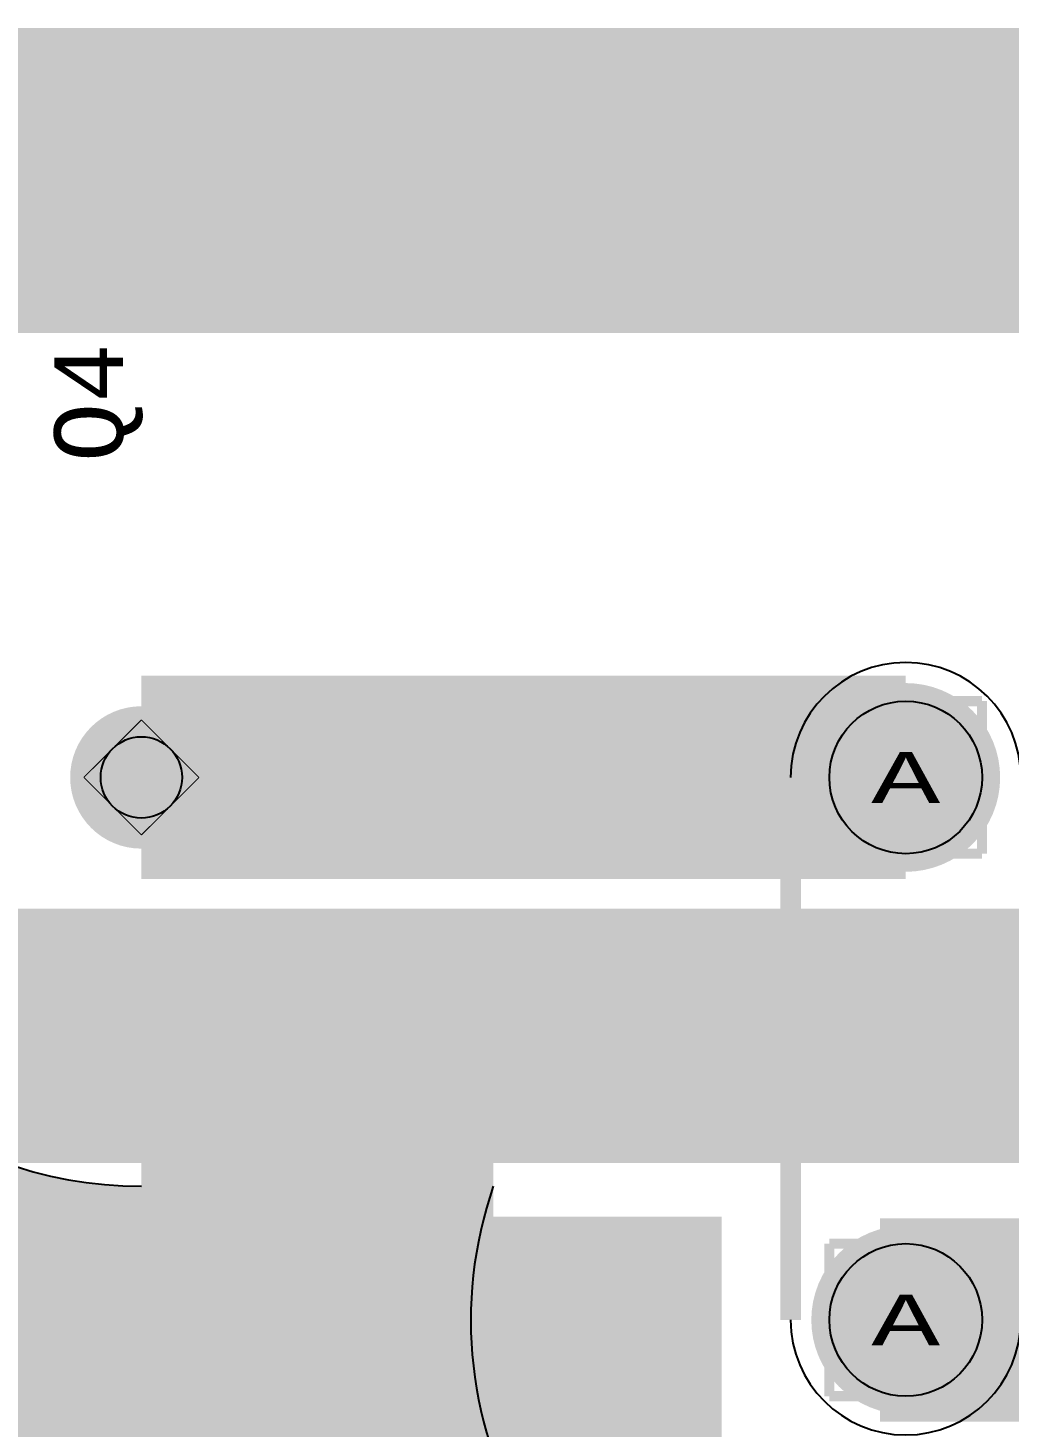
# Model space of a CAD drawing. Extents: x -3 to 268, y -4 to 76.
# Drawn here: x 18.05 to 27.68, y 46.45 to 60.2 of the extents above; entities that cross this region are included whole.
import ezdxf
from ezdxf.enums import TextEntityAlignment as Align

# ---------------------------------------------------------------- set-up
doc = ezdxf.new("R2010")
doc.units = 0
for name, color, linetype in [('COPPER_BOTTOM', 3, 'CONTINUOUS'), ('COPPER_TOP', 1, 'CONTINUOUS'), ('DRILL', 255, 'CONTINUOUS'), ('DRILL_SYMBOLS', 255, 'CONTINUOUS'), ('SILKSCREEN_TOP', 4, 'CONTINUOUS'), ('SOLDER_MASK_BOTTOM', 212, 'CONTINUOUS'), ('SOLDER_MASK_TOP', 200, 'CONTINUOUS')]:
    doc.layers.add(name, color=color, linetype=linetype)
doc.styles.add('MONOTxtStyle', font='monotxt')

msp = doc.modelspace()

# ---------------------------------------------------------------- hatches: boundary and pattern name
at = {"layer": 'COPPER_BOTTOM'}
for points in [[(27.5978, 52.832), (27.593332, 52.92294), (27.579972, 53.013004), (27.557849, 53.101326), (27.527175, 53.187053), (27.488246, 53.269361), (27.441437, 53.347458), (27.387199, 53.42059), (27.326054, 53.488054), (27.25859, 53.549199), (27.185458, 53.603437), (27.107361, 53.650246), (27.025053, 53.689175), (26.939326, 53.719849), (26.851004, 53.741972), (26.76094, 53.755332), (26.67, 53.7598), (26.57906, 53.755332), (26.488996, 53.741972), (26.400674, 53.719849), (26.314947, 53.689175), (26.232639, 53.650246), (26.154542, 53.603437), (26.08141, 53.549199), (26.013946, 53.488054), (25.952801, 53.42059), (25.898563, 53.347458), (25.851754, 53.269361), (25.812825, 53.187053), (25.782151, 53.101326), (25.760028, 53.013004), (25.746668, 52.92294), (25.7422, 52.832), (25.746668, 52.74106), (25.760028, 52.650996), (25.782151, 52.562674), (25.812825, 52.476947), (25.851754, 52.394639), (25.898563, 52.316542), (25.952801, 52.24341), (26.013946, 52.175946), (26.08141, 52.114801), (26.154542, 52.060563), (26.232639, 52.013754), (26.314947, 51.974825), (26.400674, 51.944151), (26.488996, 51.922028), (26.57906, 51.908668), (26.67, 51.9042), (26.67, 52.082), (26.596488, 52.085612), (26.523683, 52.096412), (26.452287, 52.114295), (26.382988, 52.139091), (26.316453, 52.17056), (26.253323, 52.208398), (26.194206, 52.252243), (26.13967, 52.30167), (26.090243, 52.356206), (26.046398, 52.415323), (26.00856, 52.478453), (25.977091, 52.544988), (25.952295, 52.614287), (25.934412, 52.685683), (25.923612, 52.758488), (25.92, 52.832), (25.923612, 52.905512), (25.934412, 52.978317), (25.952295, 53.049713), (25.977091, 53.119012), (26.00856, 53.185547), (26.046398, 53.248677), (26.090243, 53.307794), (26.13967, 53.36233), (26.194206, 53.411757), (26.253323, 53.455602), (26.316453, 53.49344), (26.382988, 53.524909), (26.452287, 53.549705), (26.523683, 53.567588), (26.596488, 53.578388), (26.67, 53.582), (26.743512, 53.578388), (26.816317, 53.567588), (26.887713, 53.549705), (26.957012, 53.524909), (27.023547, 53.49344), (27.086677, 53.455602), (27.145794, 53.411757), (27.20033, 53.36233), (27.249757, 53.307794), (27.293602, 53.248677), (27.33144, 53.185547), (27.362909, 53.119012), (27.387705, 53.049713), (27.405588, 52.978317), (27.416388, 52.905512), (27.42, 52.832), (27.416388, 52.758488), (27.405588, 52.685683), (27.387705, 52.614287), (27.362909, 52.544988), (27.33144, 52.478453), (27.293602, 52.415323), (27.249757, 52.356206), (27.20033, 52.30167), (27.145794, 52.252243), (27.086677, 52.208398), (27.023547, 52.17056), (26.957012, 52.139091), (26.887713, 52.114295), (26.816317, 52.096412), (26.743512, 52.085612), (26.67, 52.082), (26.67, 51.9042), (26.76094, 51.908668), (26.851004, 51.922028), (26.939326, 51.944151), (27.025053, 51.974825), (27.107361, 52.013754), (27.185458, 52.060563), (27.25859, 52.114801), (27.326054, 52.175946), (27.387199, 52.24341), (27.441437, 52.316542), (27.488246, 52.394639), (27.527175, 52.476947), (27.557849, 52.562674), (27.579972, 52.650996), (27.593332, 52.74106)], [(27.5978, 47.498), (27.593332, 47.58894), (27.579972, 47.679004), (27.557849, 47.767326), (27.527175, 47.853053), (27.488246, 47.935361), (27.441437, 48.013458), (27.387199, 48.08659), (27.326054, 48.154054), (27.25859, 48.215199), (27.185458, 48.269437), (27.107361, 48.316246), (27.025053, 48.355175), (26.939326, 48.385849), (26.851004, 48.407972), (26.76094, 48.421332), (26.67, 48.4258), (26.57906, 48.421332), (26.488996, 48.407972), (26.400674, 48.385849), (26.314947, 48.355175), (26.232639, 48.316246), (26.154542, 48.269437), (26.08141, 48.215199), (26.013946, 48.154054), (25.952801, 48.08659), (25.898563, 48.013458), (25.851754, 47.935361), (25.812825, 47.853053), (25.782151, 47.767326), (25.760028, 47.679004), (25.746668, 47.58894), (25.7422, 47.498), (25.746668, 47.40706), (25.760028, 47.316996), (25.782151, 47.228674), (25.812825, 47.142947), (25.851754, 47.060639), (25.898563, 46.982542), (25.952801, 46.90941), (26.013946, 46.841946), (26.08141, 46.780801), (26.154542, 46.726563), (26.232639, 46.679754), (26.314947, 46.640825), (26.400674, 46.610151), (26.488996, 46.588028), (26.57906, 46.574668), (26.67, 46.5702), (26.67, 46.748), (26.596488, 46.751612), (26.523683, 46.762412), (26.452287, 46.780295), (26.382988, 46.805091), (26.316453, 46.83656), (26.253323, 46.874398), (26.194206, 46.918243), (26.13967, 46.96767), (26.090243, 47.022206), (26.046398, 47.081323), (26.00856, 47.144453), (25.977091, 47.210988), (25.952295, 47.280287), (25.934412, 47.351683), (25.923612, 47.424488), (25.92, 47.498), (25.923612, 47.571512), (25.934412, 47.644317), (25.952295, 47.715713), (25.977091, 47.785012), (26.00856, 47.851547), (26.046398, 47.914677), (26.090243, 47.973794), (26.13967, 48.02833), (26.194206, 48.077757), (26.253323, 48.121602), (26.316453, 48.15944), (26.382988, 48.190909), (26.452287, 48.215705), (26.523683, 48.233588), (26.596488, 48.244388), (26.67, 48.248), (26.743512, 48.244388), (26.816317, 48.233588), (26.887713, 48.215705), (26.957012, 48.190909), (27.023547, 48.15944), (27.086677, 48.121602), (27.145794, 48.077757), (27.20033, 48.02833), (27.249757, 47.973794), (27.293602, 47.914677), (27.33144, 47.851547), (27.362909, 47.785012), (27.387705, 47.715713), (27.405588, 47.644317), (27.416388, 47.571512), (27.42, 47.498), (27.416388, 47.424488), (27.405588, 47.351683), (27.387705, 47.280287), (27.362909, 47.210988), (27.33144, 47.144453), (27.293602, 47.081323), (27.249757, 47.022206), (27.20033, 46.96767), (27.145794, 46.918243), (27.086677, 46.874398), (27.023547, 46.83656), (26.957012, 46.805091), (26.887713, 46.780295), (26.816317, 46.762412), (26.743512, 46.751612), (26.67, 46.748), (26.67, 46.5702), (26.76094, 46.574668), (26.851004, 46.588028), (26.939326, 46.610151), (27.025053, 46.640825), (27.107361, 46.679754), (27.185458, 46.726563), (27.25859, 46.780801), (27.326054, 46.841946), (27.387199, 46.90941), (27.441437, 46.982542), (27.488246, 47.060639), (27.527175, 47.142947), (27.557849, 47.228674), (27.579972, 47.316996), (27.593332, 47.40706)]]:
    msp.add_hatch(color=256, dxfattribs=at).paths.add_polyline_path(points)
h = msp.add_hatch(color=256, dxfattribs=at)
edge = h.paths.add_edge_path()
edge.add_arc((19.16, 52.832), 0.7, 0, 360)
edge = h.paths.add_edge_path()
edge.add_arc((19.16, 52.832), 0.4, 0, 360)
h = msp.add_hatch(color=3, dxfattribs=at)
edge = h.paths.add_edge_path()
edge.add_line((17.121773, 40.204), (17.121773, 45.212))
edge.add_arc((12.6, 45.212), 4.521773, 0, 89.39211)
edge.add_arc((10.1331, 52.8689), 4.019354, 308.732923, 340.122653)
edge.add_arc((12.6731, 55.588898), 4.270563, 286.877979, 306.271863)
edge.add_arc((19.16, 52.832), 4.019354, 189.828621, 270)
edge.add_line((19.16, 48.812646), (22.617722, 48.812646))
edge.add_arc((26.416, 47.498), 4.019354, 160.908426, 263.066546)
edge.add_arc((29.464, 41.148), 4.248918, 146.258643, 229.937248)
edge.add_arc((27.94, 33.02), 5.024192, 103.944214, 180)
edge.add_line((22.915808, 33.02), (22.915808, 24.316983))
edge.add_arc((22.86, 23.876), 0.4445, 82.787348, 96.488087)
edge.add_line((22.809773, 24.317653), (22.809773, 24.892))
edge.add_arc((18.288, 24.892), 4.521773, 0, 39.710513)
edge.add_arc((18.287998, 30.670001), 4.521773, 320.289521, 45)
edge.add_line((21.485375, 33.867377), (19.719707, 35.633045))
edge.add_arc((15.916, 33.188), 4.521773, 32.733139, 84.39963)
edge.add_arc((12.6, 40.204), 4.521773, 326.194389, 0)
at = {"layer": 'COPPER_TOP'}
for points in [[(27.5978, 52.832), (27.593332, 52.92294), (27.579972, 53.013004), (27.557849, 53.101326), (27.527175, 53.187053), (27.488246, 53.269361), (27.441437, 53.347458), (27.387199, 53.42059), (27.326054, 53.488054), (27.25859, 53.549199), (27.185458, 53.603437), (27.107361, 53.650246), (27.025053, 53.689175), (26.939326, 53.719849), (26.851004, 53.741972), (26.76094, 53.755332), (26.67, 53.7598), (26.57906, 53.755332), (26.488996, 53.741972), (26.400674, 53.719849), (26.314947, 53.689175), (26.232639, 53.650246), (26.154542, 53.603437), (26.08141, 53.549199), (26.013946, 53.488054), (25.952801, 53.42059), (25.898563, 53.347458), (25.851754, 53.269361), (25.812825, 53.187053), (25.782151, 53.101326), (25.760028, 53.013004), (25.746668, 52.92294), (25.7422, 52.832), (25.746668, 52.74106), (25.760028, 52.650996), (25.782151, 52.562674), (25.812825, 52.476947), (25.851754, 52.394639), (25.898563, 52.316542), (25.952801, 52.24341), (26.013946, 52.175946), (26.08141, 52.114801), (26.154542, 52.060563), (26.232639, 52.013754), (26.314947, 51.974825), (26.400674, 51.944151), (26.488996, 51.922028), (26.57906, 51.908668), (26.67, 51.9042), (26.67, 52.082), (26.596488, 52.085612), (26.523683, 52.096412), (26.452287, 52.114295), (26.382988, 52.139091), (26.316453, 52.17056), (26.253323, 52.208398), (26.194206, 52.252243), (26.13967, 52.30167), (26.090243, 52.356206), (26.046398, 52.415323), (26.00856, 52.478453), (25.977091, 52.544988), (25.952295, 52.614287), (25.934412, 52.685683), (25.923612, 52.758488), (25.92, 52.832), (25.923612, 52.905512), (25.934412, 52.978317), (25.952295, 53.049713), (25.977091, 53.119012), (26.00856, 53.185547), (26.046398, 53.248677), (26.090243, 53.307794), (26.13967, 53.36233), (26.194206, 53.411757), (26.253323, 53.455602), (26.316453, 53.49344), (26.382988, 53.524909), (26.452287, 53.549705), (26.523683, 53.567588), (26.596488, 53.578388), (26.67, 53.582), (26.743512, 53.578388), (26.816317, 53.567588), (26.887713, 53.549705), (26.957012, 53.524909), (27.023547, 53.49344), (27.086677, 53.455602), (27.145794, 53.411757), (27.20033, 53.36233), (27.249757, 53.307794), (27.293602, 53.248677), (27.33144, 53.185547), (27.362909, 53.119012), (27.387705, 53.049713), (27.405588, 52.978317), (27.416388, 52.905512), (27.42, 52.832), (27.416388, 52.758488), (27.405588, 52.685683), (27.387705, 52.614287), (27.362909, 52.544988), (27.33144, 52.478453), (27.293602, 52.415323), (27.249757, 52.356206), (27.20033, 52.30167), (27.145794, 52.252243), (27.086677, 52.208398), (27.023547, 52.17056), (26.957012, 52.139091), (26.887713, 52.114295), (26.816317, 52.096412), (26.743512, 52.085612), (26.67, 52.082), (26.67, 51.9042), (26.76094, 51.908668), (26.851004, 51.922028), (26.939326, 51.944151), (27.025053, 51.974825), (27.107361, 52.013754), (27.185458, 52.060563), (27.25859, 52.114801), (27.326054, 52.175946), (27.387199, 52.24341), (27.441437, 52.316542), (27.488246, 52.394639), (27.527175, 52.476947), (27.557849, 52.562674), (27.579972, 52.650996), (27.593332, 52.74106)], [(27.5978, 47.498), (27.593332, 47.58894), (27.579972, 47.679004), (27.557849, 47.767326), (27.527175, 47.853053), (27.488246, 47.935361), (27.441437, 48.013458), (27.387199, 48.08659), (27.326054, 48.154054), (27.25859, 48.215199), (27.185458, 48.269437), (27.107361, 48.316246), (27.025053, 48.355175), (26.939326, 48.385849), (26.851004, 48.407972), (26.76094, 48.421332), (26.67, 48.4258), (26.57906, 48.421332), (26.488996, 48.407972), (26.400674, 48.385849), (26.314947, 48.355175), (26.232639, 48.316246), (26.154542, 48.269437), (26.08141, 48.215199), (26.013946, 48.154054), (25.952801, 48.08659), (25.898563, 48.013458), (25.851754, 47.935361), (25.812825, 47.853053), (25.782151, 47.767326), (25.760028, 47.679004), (25.746668, 47.58894), (25.7422, 47.498), (25.746668, 47.40706), (25.760028, 47.316996), (25.782151, 47.228674), (25.812825, 47.142947), (25.851754, 47.060639), (25.898563, 46.982542), (25.952801, 46.90941), (26.013946, 46.841946), (26.08141, 46.780801), (26.154542, 46.726563), (26.232639, 46.679754), (26.314947, 46.640825), (26.400674, 46.610151), (26.488996, 46.588028), (26.57906, 46.574668), (26.67, 46.5702), (26.67, 46.748), (26.596488, 46.751612), (26.523683, 46.762412), (26.452287, 46.780295), (26.382988, 46.805091), (26.316453, 46.83656), (26.253323, 46.874398), (26.194206, 46.918243), (26.13967, 46.96767), (26.090243, 47.022206), (26.046398, 47.081323), (26.00856, 47.144453), (25.977091, 47.210988), (25.952295, 47.280287), (25.934412, 47.351683), (25.923612, 47.424488), (25.92, 47.498), (25.923612, 47.571512), (25.934412, 47.644317), (25.952295, 47.715713), (25.977091, 47.785012), (26.00856, 47.851547), (26.046398, 47.914677), (26.090243, 47.973794), (26.13967, 48.02833), (26.194206, 48.077757), (26.253323, 48.121602), (26.316453, 48.15944), (26.382988, 48.190909), (26.452287, 48.215705), (26.523683, 48.233588), (26.596488, 48.244388), (26.67, 48.248), (26.743512, 48.244388), (26.816317, 48.233588), (26.887713, 48.215705), (26.957012, 48.190909), (27.023547, 48.15944), (27.086677, 48.121602), (27.145794, 48.077757), (27.20033, 48.02833), (27.249757, 47.973794), (27.293602, 47.914677), (27.33144, 47.851547), (27.362909, 47.785012), (27.387705, 47.715713), (27.405588, 47.644317), (27.416388, 47.571512), (27.42, 47.498), (27.416388, 47.424488), (27.405588, 47.351683), (27.387705, 47.280287), (27.362909, 47.210988), (27.33144, 47.144453), (27.293602, 47.081323), (27.249757, 47.022206), (27.20033, 46.96767), (27.145794, 46.918243), (27.086677, 46.874398), (27.023547, 46.83656), (26.957012, 46.805091), (26.887713, 46.780295), (26.816317, 46.762412), (26.743512, 46.751612), (26.67, 46.748), (26.67, 46.5702), (26.76094, 46.574668), (26.851004, 46.588028), (26.939326, 46.610151), (27.025053, 46.640825), (27.107361, 46.679754), (27.185458, 46.726563), (27.25859, 46.780801), (27.326054, 46.841946), (27.387199, 46.90941), (27.441437, 46.982542), (27.488246, 47.060639), (27.527175, 47.142947), (27.557849, 47.228674), (27.579972, 47.316996), (27.593332, 47.40706)]]:
    msp.add_hatch(color=256, dxfattribs=at).paths.add_polyline_path(points)
h = msp.add_hatch(color=256, dxfattribs=at)
edge = h.paths.add_edge_path()
edge.add_arc((19.16, 52.832), 0.7, 0, 360)
edge = h.paths.add_edge_path()
edge.add_arc((19.16, 52.832), 0.4, 0, 360)
at = {"layer": 'DRILL'}
h = msp.add_hatch(color=255, dxfattribs=at)
edge = h.paths.add_edge_path()
edge.add_arc((26.67, 52.832), 0.75, 0, 360)
h = msp.add_hatch(color=255, dxfattribs=at)
edge = h.paths.add_edge_path()
edge.add_arc((19.16, 52.832), 0.4, 0, 360)
h = msp.add_hatch(color=255, dxfattribs=at)
edge = h.paths.add_edge_path()
edge.add_arc((26.67, 47.498), 0.75, 0, 360)
at = {"layer": 'SOLDER_MASK_BOTTOM'}
for points in [[(27.5978, 52.832), (27.593332, 52.92294), (27.579972, 53.013004), (27.557849, 53.101326), (27.527175, 53.187053), (27.488246, 53.269361), (27.441437, 53.347458), (27.387199, 53.42059), (27.326054, 53.488054), (27.25859, 53.549199), (27.185458, 53.603437), (27.107361, 53.650246), (27.025053, 53.689175), (26.939326, 53.719849), (26.851004, 53.741972), (26.76094, 53.755332), (26.67, 53.7598), (26.57906, 53.755332), (26.488996, 53.741972), (26.400674, 53.719849), (26.314947, 53.689175), (26.232639, 53.650246), (26.154542, 53.603437), (26.08141, 53.549199), (26.013946, 53.488054), (25.952801, 53.42059), (25.898563, 53.347458), (25.851754, 53.269361), (25.812825, 53.187053), (25.782151, 53.101326), (25.760028, 53.013004), (25.746668, 52.92294), (25.7422, 52.832), (25.746668, 52.74106), (25.760028, 52.650996), (25.782151, 52.562674), (25.812825, 52.476947), (25.851754, 52.394639), (25.898563, 52.316542), (25.952801, 52.24341), (26.013946, 52.175946), (26.08141, 52.114801), (26.154542, 52.060563), (26.232639, 52.013754), (26.314947, 51.974825), (26.400674, 51.944151), (26.488996, 51.922028), (26.57906, 51.908668), (26.67, 51.9042), (26.67, 52.082), (26.596488, 52.085612), (26.523683, 52.096412), (26.452287, 52.114295), (26.382988, 52.139091), (26.316453, 52.17056), (26.253323, 52.208398), (26.194206, 52.252243), (26.13967, 52.30167), (26.090243, 52.356206), (26.046398, 52.415323), (26.00856, 52.478453), (25.977091, 52.544988), (25.952295, 52.614287), (25.934412, 52.685683), (25.923612, 52.758488), (25.92, 52.832), (25.923612, 52.905512), (25.934412, 52.978317), (25.952295, 53.049713), (25.977091, 53.119012), (26.00856, 53.185547), (26.046398, 53.248677), (26.090243, 53.307794), (26.13967, 53.36233), (26.194206, 53.411757), (26.253323, 53.455602), (26.316453, 53.49344), (26.382988, 53.524909), (26.452287, 53.549705), (26.523683, 53.567588), (26.596488, 53.578388), (26.67, 53.582), (26.743512, 53.578388), (26.816317, 53.567588), (26.887713, 53.549705), (26.957012, 53.524909), (27.023547, 53.49344), (27.086677, 53.455602), (27.145794, 53.411757), (27.20033, 53.36233), (27.249757, 53.307794), (27.293602, 53.248677), (27.33144, 53.185547), (27.362909, 53.119012), (27.387705, 53.049713), (27.405588, 52.978317), (27.416388, 52.905512), (27.42, 52.832), (27.416388, 52.758488), (27.405588, 52.685683), (27.387705, 52.614287), (27.362909, 52.544988), (27.33144, 52.478453), (27.293602, 52.415323), (27.249757, 52.356206), (27.20033, 52.30167), (27.145794, 52.252243), (27.086677, 52.208398), (27.023547, 52.17056), (26.957012, 52.139091), (26.887713, 52.114295), (26.816317, 52.096412), (26.743512, 52.085612), (26.67, 52.082), (26.67, 51.9042), (26.76094, 51.908668), (26.851004, 51.922028), (26.939326, 51.944151), (27.025053, 51.974825), (27.107361, 52.013754), (27.185458, 52.060563), (27.25859, 52.114801), (27.326054, 52.175946), (27.387199, 52.24341), (27.441437, 52.316542), (27.488246, 52.394639), (27.527175, 52.476947), (27.557849, 52.562674), (27.579972, 52.650996), (27.593332, 52.74106)], [(27.5978, 47.498), (27.593332, 47.58894), (27.579972, 47.679004), (27.557849, 47.767326), (27.527175, 47.853053), (27.488246, 47.935361), (27.441437, 48.013458), (27.387199, 48.08659), (27.326054, 48.154054), (27.25859, 48.215199), (27.185458, 48.269437), (27.107361, 48.316246), (27.025053, 48.355175), (26.939326, 48.385849), (26.851004, 48.407972), (26.76094, 48.421332), (26.67, 48.4258), (26.57906, 48.421332), (26.488996, 48.407972), (26.400674, 48.385849), (26.314947, 48.355175), (26.232639, 48.316246), (26.154542, 48.269437), (26.08141, 48.215199), (26.013946, 48.154054), (25.952801, 48.08659), (25.898563, 48.013458), (25.851754, 47.935361), (25.812825, 47.853053), (25.782151, 47.767326), (25.760028, 47.679004), (25.746668, 47.58894), (25.7422, 47.498), (25.746668, 47.40706), (25.760028, 47.316996), (25.782151, 47.228674), (25.812825, 47.142947), (25.851754, 47.060639), (25.898563, 46.982542), (25.952801, 46.90941), (26.013946, 46.841946), (26.08141, 46.780801), (26.154542, 46.726563), (26.232639, 46.679754), (26.314947, 46.640825), (26.400674, 46.610151), (26.488996, 46.588028), (26.57906, 46.574668), (26.67, 46.5702), (26.67, 46.748), (26.596488, 46.751612), (26.523683, 46.762412), (26.452287, 46.780295), (26.382988, 46.805091), (26.316453, 46.83656), (26.253323, 46.874398), (26.194206, 46.918243), (26.13967, 46.96767), (26.090243, 47.022206), (26.046398, 47.081323), (26.00856, 47.144453), (25.977091, 47.210988), (25.952295, 47.280287), (25.934412, 47.351683), (25.923612, 47.424488), (25.92, 47.498), (25.923612, 47.571512), (25.934412, 47.644317), (25.952295, 47.715713), (25.977091, 47.785012), (26.00856, 47.851547), (26.046398, 47.914677), (26.090243, 47.973794), (26.13967, 48.02833), (26.194206, 48.077757), (26.253323, 48.121602), (26.316453, 48.15944), (26.382988, 48.190909), (26.452287, 48.215705), (26.523683, 48.233588), (26.596488, 48.244388), (26.67, 48.248), (26.743512, 48.244388), (26.816317, 48.233588), (26.887713, 48.215705), (26.957012, 48.190909), (27.023547, 48.15944), (27.086677, 48.121602), (27.145794, 48.077757), (27.20033, 48.02833), (27.249757, 47.973794), (27.293602, 47.914677), (27.33144, 47.851547), (27.362909, 47.785012), (27.387705, 47.715713), (27.405588, 47.644317), (27.416388, 47.571512), (27.42, 47.498), (27.416388, 47.424488), (27.405588, 47.351683), (27.387705, 47.280287), (27.362909, 47.210988), (27.33144, 47.144453), (27.293602, 47.081323), (27.249757, 47.022206), (27.20033, 46.96767), (27.145794, 46.918243), (27.086677, 46.874398), (27.023547, 46.83656), (26.957012, 46.805091), (26.887713, 46.780295), (26.816317, 46.762412), (26.743512, 46.751612), (26.67, 46.748), (26.67, 46.5702), (26.76094, 46.574668), (26.851004, 46.588028), (26.939326, 46.610151), (27.025053, 46.640825), (27.107361, 46.679754), (27.185458, 46.726563), (27.25859, 46.780801), (27.326054, 46.841946), (27.387199, 46.90941), (27.441437, 46.982542), (27.488246, 47.060639), (27.527175, 47.142947), (27.557849, 47.228674), (27.579972, 47.316996), (27.593332, 47.40706)]]:
    msp.add_hatch(color=212, dxfattribs=at).paths.add_polyline_path(points)
h = msp.add_hatch(color=256, dxfattribs=at)
edge = h.paths.add_edge_path()
edge.add_arc((19.16, 52.832), 0.7, 0, 360)
edge = h.paths.add_edge_path()
edge.add_arc((19.16, 52.832), 0.4, 0, 360)
at = {"layer": 'SOLDER_MASK_TOP'}
for points in [[(27.5978, 52.832), (27.593332, 52.92294), (27.579972, 53.013004), (27.557849, 53.101326), (27.527175, 53.187053), (27.488246, 53.269361), (27.441437, 53.347458), (27.387199, 53.42059), (27.326054, 53.488054), (27.25859, 53.549199), (27.185458, 53.603437), (27.107361, 53.650246), (27.025053, 53.689175), (26.939326, 53.719849), (26.851004, 53.741972), (26.76094, 53.755332), (26.67, 53.7598), (26.57906, 53.755332), (26.488996, 53.741972), (26.400674, 53.719849), (26.314947, 53.689175), (26.232639, 53.650246), (26.154542, 53.603437), (26.08141, 53.549199), (26.013946, 53.488054), (25.952801, 53.42059), (25.898563, 53.347458), (25.851754, 53.269361), (25.812825, 53.187053), (25.782151, 53.101326), (25.760028, 53.013004), (25.746668, 52.92294), (25.7422, 52.832), (25.746668, 52.74106), (25.760028, 52.650996), (25.782151, 52.562674), (25.812825, 52.476947), (25.851754, 52.394639), (25.898563, 52.316542), (25.952801, 52.24341), (26.013946, 52.175946), (26.08141, 52.114801), (26.154542, 52.060563), (26.232639, 52.013754), (26.314947, 51.974825), (26.400674, 51.944151), (26.488996, 51.922028), (26.57906, 51.908668), (26.67, 51.9042), (26.67, 52.082), (26.596488, 52.085612), (26.523683, 52.096412), (26.452287, 52.114295), (26.382988, 52.139091), (26.316453, 52.17056), (26.253323, 52.208398), (26.194206, 52.252243), (26.13967, 52.30167), (26.090243, 52.356206), (26.046398, 52.415323), (26.00856, 52.478453), (25.977091, 52.544988), (25.952295, 52.614287), (25.934412, 52.685683), (25.923612, 52.758488), (25.92, 52.832), (25.923612, 52.905512), (25.934412, 52.978317), (25.952295, 53.049713), (25.977091, 53.119012), (26.00856, 53.185547), (26.046398, 53.248677), (26.090243, 53.307794), (26.13967, 53.36233), (26.194206, 53.411757), (26.253323, 53.455602), (26.316453, 53.49344), (26.382988, 53.524909), (26.452287, 53.549705), (26.523683, 53.567588), (26.596488, 53.578388), (26.67, 53.582), (26.743512, 53.578388), (26.816317, 53.567588), (26.887713, 53.549705), (26.957012, 53.524909), (27.023547, 53.49344), (27.086677, 53.455602), (27.145794, 53.411757), (27.20033, 53.36233), (27.249757, 53.307794), (27.293602, 53.248677), (27.33144, 53.185547), (27.362909, 53.119012), (27.387705, 53.049713), (27.405588, 52.978317), (27.416388, 52.905512), (27.42, 52.832), (27.416388, 52.758488), (27.405588, 52.685683), (27.387705, 52.614287), (27.362909, 52.544988), (27.33144, 52.478453), (27.293602, 52.415323), (27.249757, 52.356206), (27.20033, 52.30167), (27.145794, 52.252243), (27.086677, 52.208398), (27.023547, 52.17056), (26.957012, 52.139091), (26.887713, 52.114295), (26.816317, 52.096412), (26.743512, 52.085612), (26.67, 52.082), (26.67, 51.9042), (26.76094, 51.908668), (26.851004, 51.922028), (26.939326, 51.944151), (27.025053, 51.974825), (27.107361, 52.013754), (27.185458, 52.060563), (27.25859, 52.114801), (27.326054, 52.175946), (27.387199, 52.24341), (27.441437, 52.316542), (27.488246, 52.394639), (27.527175, 52.476947), (27.557849, 52.562674), (27.579972, 52.650996), (27.593332, 52.74106)], [(27.5978, 47.498), (27.593332, 47.58894), (27.579972, 47.679004), (27.557849, 47.767326), (27.527175, 47.853053), (27.488246, 47.935361), (27.441437, 48.013458), (27.387199, 48.08659), (27.326054, 48.154054), (27.25859, 48.215199), (27.185458, 48.269437), (27.107361, 48.316246), (27.025053, 48.355175), (26.939326, 48.385849), (26.851004, 48.407972), (26.76094, 48.421332), (26.67, 48.4258), (26.57906, 48.421332), (26.488996, 48.407972), (26.400674, 48.385849), (26.314947, 48.355175), (26.232639, 48.316246), (26.154542, 48.269437), (26.08141, 48.215199), (26.013946, 48.154054), (25.952801, 48.08659), (25.898563, 48.013458), (25.851754, 47.935361), (25.812825, 47.853053), (25.782151, 47.767326), (25.760028, 47.679004), (25.746668, 47.58894), (25.7422, 47.498), (25.746668, 47.40706), (25.760028, 47.316996), (25.782151, 47.228674), (25.812825, 47.142947), (25.851754, 47.060639), (25.898563, 46.982542), (25.952801, 46.90941), (26.013946, 46.841946), (26.08141, 46.780801), (26.154542, 46.726563), (26.232639, 46.679754), (26.314947, 46.640825), (26.400674, 46.610151), (26.488996, 46.588028), (26.57906, 46.574668), (26.67, 46.5702), (26.67, 46.748), (26.596488, 46.751612), (26.523683, 46.762412), (26.452287, 46.780295), (26.382988, 46.805091), (26.316453, 46.83656), (26.253323, 46.874398), (26.194206, 46.918243), (26.13967, 46.96767), (26.090243, 47.022206), (26.046398, 47.081323), (26.00856, 47.144453), (25.977091, 47.210988), (25.952295, 47.280287), (25.934412, 47.351683), (25.923612, 47.424488), (25.92, 47.498), (25.923612, 47.571512), (25.934412, 47.644317), (25.952295, 47.715713), (25.977091, 47.785012), (26.00856, 47.851547), (26.046398, 47.914677), (26.090243, 47.973794), (26.13967, 48.02833), (26.194206, 48.077757), (26.253323, 48.121602), (26.316453, 48.15944), (26.382988, 48.190909), (26.452287, 48.215705), (26.523683, 48.233588), (26.596488, 48.244388), (26.67, 48.248), (26.743512, 48.244388), (26.816317, 48.233588), (26.887713, 48.215705), (26.957012, 48.190909), (27.023547, 48.15944), (27.086677, 48.121602), (27.145794, 48.077757), (27.20033, 48.02833), (27.249757, 47.973794), (27.293602, 47.914677), (27.33144, 47.851547), (27.362909, 47.785012), (27.387705, 47.715713), (27.405588, 47.644317), (27.416388, 47.571512), (27.42, 47.498), (27.416388, 47.424488), (27.405588, 47.351683), (27.387705, 47.280287), (27.362909, 47.210988), (27.33144, 47.144453), (27.293602, 47.081323), (27.249757, 47.022206), (27.20033, 46.96767), (27.145794, 46.918243), (27.086677, 46.874398), (27.023547, 46.83656), (26.957012, 46.805091), (26.887713, 46.780295), (26.816317, 46.762412), (26.743512, 46.751612), (26.67, 46.748), (26.67, 46.5702), (26.76094, 46.574668), (26.851004, 46.588028), (26.939326, 46.610151), (27.025053, 46.640825), (27.107361, 46.679754), (27.185458, 46.726563), (27.25859, 46.780801), (27.326054, 46.841946), (27.387199, 46.90941), (27.441437, 46.982542), (27.488246, 47.060639), (27.527175, 47.142947), (27.557849, 47.228674), (27.579972, 47.316996), (27.593332, 47.40706)]]:
    msp.add_hatch(color=200, dxfattribs=at).paths.add_polyline_path(points)
h = msp.add_hatch(color=256, dxfattribs=at)
edge = h.paths.add_edge_path()
edge.add_arc((19.16, 52.832), 0.7, 0, 360)
edge = h.paths.add_edge_path()
edge.add_arc((19.16, 52.832), 0.4, 0, 360)

# ---------------------------------------------------------------- linework, layer by layer
at = {"layer": 'COPPER_BOTTOM', "color": 3}
for points, const_width in [([(12.6731, 58.7009), (78.4591, 58.7009)], 3), ([(19.16, 52.832), (26.67, 52.832)], 2), ([(59.436, 50.292), (15.748, 50.292)], 2.5), ([(22.86, 23.876), (22.86, 48.514)], 4), ([(19.16, 48.812646), (22.617722, 48.812646)], 2), ([(69.596, 47.498), (26.416, 47.498)], 2)]:
    msp.add_lwpolyline(points, dxfattribs=dict(at, const_width=const_width))
at = {"layer": 'COPPER_BOTTOM', "const_width": 0.000001}
for points in [[(27.5978, 52.832), (27.593332, 52.92294), (27.579972, 53.013004), (27.557849, 53.101326), (27.527175, 53.187053), (27.488246, 53.269361), (27.441437, 53.347458), (27.387199, 53.42059), (27.326054, 53.488054), (27.25859, 53.549199), (27.185458, 53.603437), (27.107361, 53.650246), (27.025053, 53.689175), (26.939326, 53.719849), (26.851004, 53.741972), (26.76094, 53.755332), (26.67, 53.7598), (26.57906, 53.755332), (26.488996, 53.741972), (26.400674, 53.719849), (26.314947, 53.689175), (26.232639, 53.650246), (26.154542, 53.603437), (26.08141, 53.549199), (26.013946, 53.488054), (25.952801, 53.42059), (25.898563, 53.347458), (25.851754, 53.269361), (25.812825, 53.187053), (25.782151, 53.101326), (25.760028, 53.013004), (25.746668, 52.92294), (25.7422, 52.832), (25.746668, 52.74106), (25.760028, 52.650996), (25.782151, 52.562674), (25.812825, 52.476947), (25.851754, 52.394639), (25.898563, 52.316542), (25.952801, 52.24341), (26.013946, 52.175946), (26.08141, 52.114801), (26.154542, 52.060563), (26.232639, 52.013754), (26.314947, 51.974825), (26.400674, 51.944151), (26.488996, 51.922028), (26.57906, 51.908668), (26.67, 51.9042), (26.67, 52.082), (26.596488, 52.085612), (26.523683, 52.096412), (26.452287, 52.114295), (26.382988, 52.139091), (26.316453, 52.17056), (26.253323, 52.208398), (26.194206, 52.252243), (26.13967, 52.30167), (26.090243, 52.356206), (26.046398, 52.415323), (26.00856, 52.478453), (25.977091, 52.544988), (25.952295, 52.614287), (25.934412, 52.685683), (25.923612, 52.758488), (25.92, 52.832), (25.923612, 52.905512), (25.934412, 52.978317), (25.952295, 53.049713), (25.977091, 53.119012), (26.00856, 53.185547), (26.046398, 53.248677), (26.090243, 53.307794), (26.13967, 53.36233), (26.194206, 53.411757), (26.253323, 53.455602), (26.316453, 53.49344), (26.382988, 53.524909), (26.452287, 53.549705), (26.523683, 53.567588), (26.596488, 53.578388), (26.67, 53.582), (26.743512, 53.578388), (26.816317, 53.567588), (26.887713, 53.549705), (26.957012, 53.524909), (27.023547, 53.49344), (27.086677, 53.455602), (27.145794, 53.411757), (27.20033, 53.36233), (27.249757, 53.307794), (27.293602, 53.248677), (27.33144, 53.185547), (27.362909, 53.119012), (27.387705, 53.049713), (27.405588, 52.978317), (27.416388, 52.905512), (27.42, 52.832), (27.416388, 52.758488), (27.405588, 52.685683), (27.387705, 52.614287), (27.362909, 52.544988), (27.33144, 52.478453), (27.293602, 52.415323), (27.249757, 52.356206), (27.20033, 52.30167), (27.145794, 52.252243), (27.086677, 52.208398), (27.023547, 52.17056), (26.957012, 52.139091), (26.887713, 52.114295), (26.816317, 52.096412), (26.743512, 52.085612), (26.67, 52.082), (26.67, 51.9042), (26.76094, 51.908668), (26.851004, 51.922028), (26.939326, 51.944151), (27.025053, 51.974825), (27.107361, 52.013754), (27.185458, 52.060563), (27.25859, 52.114801), (27.326054, 52.175946), (27.387199, 52.24341), (27.441437, 52.316542), (27.488246, 52.394639), (27.527175, 52.476947), (27.557849, 52.562674), (27.579972, 52.650996), (27.593332, 52.74106), (27.5978, 52.832)], [(27.5978, 47.498), (27.593332, 47.58894), (27.579972, 47.679004), (27.557849, 47.767326), (27.527175, 47.853053), (27.488246, 47.935361), (27.441437, 48.013458), (27.387199, 48.08659), (27.326054, 48.154054), (27.25859, 48.215199), (27.185458, 48.269437), (27.107361, 48.316246), (27.025053, 48.355175), (26.939326, 48.385849), (26.851004, 48.407972), (26.76094, 48.421332), (26.67, 48.4258), (26.57906, 48.421332), (26.488996, 48.407972), (26.400674, 48.385849), (26.314947, 48.355175), (26.232639, 48.316246), (26.154542, 48.269437), (26.08141, 48.215199), (26.013946, 48.154054), (25.952801, 48.08659), (25.898563, 48.013458), (25.851754, 47.935361), (25.812825, 47.853053), (25.782151, 47.767326), (25.760028, 47.679004), (25.746668, 47.58894), (25.7422, 47.498), (25.746668, 47.40706), (25.760028, 47.316996), (25.782151, 47.228674), (25.812825, 47.142947), (25.851754, 47.060639), (25.898563, 46.982542), (25.952801, 46.90941), (26.013946, 46.841946), (26.08141, 46.780801), (26.154542, 46.726563), (26.232639, 46.679754), (26.314947, 46.640825), (26.400674, 46.610151), (26.488996, 46.588028), (26.57906, 46.574668), (26.67, 46.5702), (26.67, 46.748), (26.596488, 46.751612), (26.523683, 46.762412), (26.452287, 46.780295), (26.382988, 46.805091), (26.316453, 46.83656), (26.253323, 46.874398), (26.194206, 46.918243), (26.13967, 46.96767), (26.090243, 47.022206), (26.046398, 47.081323), (26.00856, 47.144453), (25.977091, 47.210988), (25.952295, 47.280287), (25.934412, 47.351683), (25.923612, 47.424488), (25.92, 47.498), (25.923612, 47.571512), (25.934412, 47.644317), (25.952295, 47.715713), (25.977091, 47.785012), (26.00856, 47.851547), (26.046398, 47.914677), (26.090243, 47.973794), (26.13967, 48.02833), (26.194206, 48.077757), (26.253323, 48.121602), (26.316453, 48.15944), (26.382988, 48.190909), (26.452287, 48.215705), (26.523683, 48.233588), (26.596488, 48.244388), (26.67, 48.248), (26.743512, 48.244388), (26.816317, 48.233588), (26.887713, 48.215705), (26.957012, 48.190909), (27.023547, 48.15944), (27.086677, 48.121602), (27.145794, 48.077757), (27.20033, 48.02833), (27.249757, 47.973794), (27.293602, 47.914677), (27.33144, 47.851547), (27.362909, 47.785012), (27.387705, 47.715713), (27.405588, 47.644317), (27.416388, 47.571512), (27.42, 47.498), (27.416388, 47.424488), (27.405588, 47.351683), (27.387705, 47.280287), (27.362909, 47.210988), (27.33144, 47.144453), (27.293602, 47.081323), (27.249757, 47.022206), (27.20033, 46.96767), (27.145794, 46.918243), (27.086677, 46.874398), (27.023547, 46.83656), (26.957012, 46.805091), (26.887713, 46.780295), (26.816317, 46.762412), (26.743512, 46.751612), (26.67, 46.748), (26.67, 46.5702), (26.76094, 46.574668), (26.851004, 46.588028), (26.939326, 46.610151), (27.025053, 46.640825), (27.107361, 46.679754), (27.185458, 46.726563), (27.25859, 46.780801), (27.326054, 46.841946), (27.387199, 46.90941), (27.441437, 46.982542), (27.488246, 47.060639), (27.527175, 47.142947), (27.557849, 47.228674), (27.579972, 47.316996), (27.593332, 47.40706), (27.5978, 47.498)]]:
    msp.add_lwpolyline(points, dxfattribs=at)
at = {"layer": 'COPPER_BOTTOM', "color": 3}
for centre, start, end in [((19.16, 52.832), 189.828621, 270), ((26.416, 47.498), 160.908426, 263.066546)]:
    msp.add_arc(centre, 4.019354, start, end, dxfattribs=at)
at = {"layer": 'COPPER_TOP', "const_width": 0.000001}
for points in [[(27.5978, 52.832), (27.593332, 52.92294), (27.579972, 53.013004), (27.557849, 53.101326), (27.527175, 53.187053), (27.488246, 53.269361), (27.441437, 53.347458), (27.387199, 53.42059), (27.326054, 53.488054), (27.25859, 53.549199), (27.185458, 53.603437), (27.107361, 53.650246), (27.025053, 53.689175), (26.939326, 53.719849), (26.851004, 53.741972), (26.76094, 53.755332), (26.67, 53.7598), (26.57906, 53.755332), (26.488996, 53.741972), (26.400674, 53.719849), (26.314947, 53.689175), (26.232639, 53.650246), (26.154542, 53.603437), (26.08141, 53.549199), (26.013946, 53.488054), (25.952801, 53.42059), (25.898563, 53.347458), (25.851754, 53.269361), (25.812825, 53.187053), (25.782151, 53.101326), (25.760028, 53.013004), (25.746668, 52.92294), (25.7422, 52.832), (25.746668, 52.74106), (25.760028, 52.650996), (25.782151, 52.562674), (25.812825, 52.476947), (25.851754, 52.394639), (25.898563, 52.316542), (25.952801, 52.24341), (26.013946, 52.175946), (26.08141, 52.114801), (26.154542, 52.060563), (26.232639, 52.013754), (26.314947, 51.974825), (26.400674, 51.944151), (26.488996, 51.922028), (26.57906, 51.908668), (26.67, 51.9042), (26.67, 52.082), (26.596488, 52.085612), (26.523683, 52.096412), (26.452287, 52.114295), (26.382988, 52.139091), (26.316453, 52.17056), (26.253323, 52.208398), (26.194206, 52.252243), (26.13967, 52.30167), (26.090243, 52.356206), (26.046398, 52.415323), (26.00856, 52.478453), (25.977091, 52.544988), (25.952295, 52.614287), (25.934412, 52.685683), (25.923612, 52.758488), (25.92, 52.832), (25.923612, 52.905512), (25.934412, 52.978317), (25.952295, 53.049713), (25.977091, 53.119012), (26.00856, 53.185547), (26.046398, 53.248677), (26.090243, 53.307794), (26.13967, 53.36233), (26.194206, 53.411757), (26.253323, 53.455602), (26.316453, 53.49344), (26.382988, 53.524909), (26.452287, 53.549705), (26.523683, 53.567588), (26.596488, 53.578388), (26.67, 53.582), (26.743512, 53.578388), (26.816317, 53.567588), (26.887713, 53.549705), (26.957012, 53.524909), (27.023547, 53.49344), (27.086677, 53.455602), (27.145794, 53.411757), (27.20033, 53.36233), (27.249757, 53.307794), (27.293602, 53.248677), (27.33144, 53.185547), (27.362909, 53.119012), (27.387705, 53.049713), (27.405588, 52.978317), (27.416388, 52.905512), (27.42, 52.832), (27.416388, 52.758488), (27.405588, 52.685683), (27.387705, 52.614287), (27.362909, 52.544988), (27.33144, 52.478453), (27.293602, 52.415323), (27.249757, 52.356206), (27.20033, 52.30167), (27.145794, 52.252243), (27.086677, 52.208398), (27.023547, 52.17056), (26.957012, 52.139091), (26.887713, 52.114295), (26.816317, 52.096412), (26.743512, 52.085612), (26.67, 52.082), (26.67, 51.9042), (26.76094, 51.908668), (26.851004, 51.922028), (26.939326, 51.944151), (27.025053, 51.974825), (27.107361, 52.013754), (27.185458, 52.060563), (27.25859, 52.114801), (27.326054, 52.175946), (27.387199, 52.24341), (27.441437, 52.316542), (27.488246, 52.394639), (27.527175, 52.476947), (27.557849, 52.562674), (27.579972, 52.650996), (27.593332, 52.74106), (27.5978, 52.832)], [(27.5978, 47.498), (27.593332, 47.58894), (27.579972, 47.679004), (27.557849, 47.767326), (27.527175, 47.853053), (27.488246, 47.935361), (27.441437, 48.013458), (27.387199, 48.08659), (27.326054, 48.154054), (27.25859, 48.215199), (27.185458, 48.269437), (27.107361, 48.316246), (27.025053, 48.355175), (26.939326, 48.385849), (26.851004, 48.407972), (26.76094, 48.421332), (26.67, 48.4258), (26.57906, 48.421332), (26.488996, 48.407972), (26.400674, 48.385849), (26.314947, 48.355175), (26.232639, 48.316246), (26.154542, 48.269437), (26.08141, 48.215199), (26.013946, 48.154054), (25.952801, 48.08659), (25.898563, 48.013458), (25.851754, 47.935361), (25.812825, 47.853053), (25.782151, 47.767326), (25.760028, 47.679004), (25.746668, 47.58894), (25.7422, 47.498), (25.746668, 47.40706), (25.760028, 47.316996), (25.782151, 47.228674), (25.812825, 47.142947), (25.851754, 47.060639), (25.898563, 46.982542), (25.952801, 46.90941), (26.013946, 46.841946), (26.08141, 46.780801), (26.154542, 46.726563), (26.232639, 46.679754), (26.314947, 46.640825), (26.400674, 46.610151), (26.488996, 46.588028), (26.57906, 46.574668), (26.67, 46.5702), (26.67, 46.748), (26.596488, 46.751612), (26.523683, 46.762412), (26.452287, 46.780295), (26.382988, 46.805091), (26.316453, 46.83656), (26.253323, 46.874398), (26.194206, 46.918243), (26.13967, 46.96767), (26.090243, 47.022206), (26.046398, 47.081323), (26.00856, 47.144453), (25.977091, 47.210988), (25.952295, 47.280287), (25.934412, 47.351683), (25.923612, 47.424488), (25.92, 47.498), (25.923612, 47.571512), (25.934412, 47.644317), (25.952295, 47.715713), (25.977091, 47.785012), (26.00856, 47.851547), (26.046398, 47.914677), (26.090243, 47.973794), (26.13967, 48.02833), (26.194206, 48.077757), (26.253323, 48.121602), (26.316453, 48.15944), (26.382988, 48.190909), (26.452287, 48.215705), (26.523683, 48.233588), (26.596488, 48.244388), (26.67, 48.248), (26.743512, 48.244388), (26.816317, 48.233588), (26.887713, 48.215705), (26.957012, 48.190909), (27.023547, 48.15944), (27.086677, 48.121602), (27.145794, 48.077757), (27.20033, 48.02833), (27.249757, 47.973794), (27.293602, 47.914677), (27.33144, 47.851547), (27.362909, 47.785012), (27.387705, 47.715713), (27.405588, 47.644317), (27.416388, 47.571512), (27.42, 47.498), (27.416388, 47.424488), (27.405588, 47.351683), (27.387705, 47.280287), (27.362909, 47.210988), (27.33144, 47.144453), (27.293602, 47.081323), (27.249757, 47.022206), (27.20033, 46.96767), (27.145794, 46.918243), (27.086677, 46.874398), (27.023547, 46.83656), (26.957012, 46.805091), (26.887713, 46.780295), (26.816317, 46.762412), (26.743512, 46.751612), (26.67, 46.748), (26.67, 46.5702), (26.76094, 46.574668), (26.851004, 46.588028), (26.939326, 46.610151), (27.025053, 46.640825), (27.107361, 46.679754), (27.185458, 46.726563), (27.25859, 46.780801), (27.326054, 46.841946), (27.387199, 46.90941), (27.441437, 46.982542), (27.488246, 47.060639), (27.527175, 47.142947), (27.557849, 47.228674), (27.579972, 47.316996), (27.593332, 47.40706), (27.5978, 47.498)]]:
    msp.add_lwpolyline(points, dxfattribs=at)
at = {"layer": 'DRILL', "color": 255}
for centre, radius in [((26.67, 52.832), 0.75), ((19.16, 52.832), 0.4), ((26.67, 47.498), 0.75)]:
    msp.add_circle(centre, radius, dxfattribs=at)
at = {"layer": 'DRILL_SYMBOLS', "color": 7}
for points, const_width in [([(27.42, 53.582), (25.92, 53.582)], 0.1), ([(25.92, 53.582), (25.92, 52.082)], 0.1), ([(27.42, 52.082), (27.42, 53.582)], 0.1), ([(19.16, 53.397684), (18.594316, 52.832)], 0.01), ([(19.725684, 52.832), (19.16, 53.397684)], 0.01), ([(18.594316, 52.832), (19.16, 52.266316)], 0.01), ([(19.16, 52.266316), (19.725684, 52.832)], 0.01), ([(25.92, 52.082), (27.42, 52.082)], 0.1), ([(27.42, 48.248), (25.92, 48.248)], 0.1), ([(25.92, 48.248), (25.92, 46.748)], 0.1), ([(27.42, 46.748), (27.42, 48.248)], 0.1), ([(25.92, 46.748), (27.42, 46.748)], 0.1)]:
    msp.add_lwpolyline(points, dxfattribs=dict(at, const_width=const_width))
at = {"layer": 'SILKSCREEN_TOP', "color": 4, "const_width": 0.2032}
msp.add_lwpolyline([(25.539, 52.832), (25.539, 47.498)], dxfattribs=at)
at = {"layer": 'SILKSCREEN_TOP', "color": 4}
for centre, start, end in [((26.67, 52.832), 90, 180), ((26.67, 52.832), 0, 90), ((26.67, 47.498), 180, 270), ((26.67, 47.498), 270, 0)]:
    msp.add_arc(centre, 1.131, start, end, dxfattribs=at)
at = {"layer": 'SOLDER_MASK_BOTTOM', "color": 212, "const_width": 0.000001}
for points in [[(27.5978, 52.832), (27.593332, 52.92294), (27.579972, 53.013004), (27.557849, 53.101326), (27.527175, 53.187053), (27.488246, 53.269361), (27.441437, 53.347458), (27.387199, 53.42059), (27.326054, 53.488054), (27.25859, 53.549199), (27.185458, 53.603437), (27.107361, 53.650246), (27.025053, 53.689175), (26.939326, 53.719849), (26.851004, 53.741972), (26.76094, 53.755332), (26.67, 53.7598), (26.57906, 53.755332), (26.488996, 53.741972), (26.400674, 53.719849), (26.314947, 53.689175), (26.232639, 53.650246), (26.154542, 53.603437), (26.08141, 53.549199), (26.013946, 53.488054), (25.952801, 53.42059), (25.898563, 53.347458), (25.851754, 53.269361), (25.812825, 53.187053), (25.782151, 53.101326), (25.760028, 53.013004), (25.746668, 52.92294), (25.7422, 52.832), (25.746668, 52.74106), (25.760028, 52.650996), (25.782151, 52.562674), (25.812825, 52.476947), (25.851754, 52.394639), (25.898563, 52.316542), (25.952801, 52.24341), (26.013946, 52.175946), (26.08141, 52.114801), (26.154542, 52.060563), (26.232639, 52.013754), (26.314947, 51.974825), (26.400674, 51.944151), (26.488996, 51.922028), (26.57906, 51.908668), (26.67, 51.9042), (26.67, 52.082), (26.596488, 52.085612), (26.523683, 52.096412), (26.452287, 52.114295), (26.382988, 52.139091), (26.316453, 52.17056), (26.253323, 52.208398), (26.194206, 52.252243), (26.13967, 52.30167), (26.090243, 52.356206), (26.046398, 52.415323), (26.00856, 52.478453), (25.977091, 52.544988), (25.952295, 52.614287), (25.934412, 52.685683), (25.923612, 52.758488), (25.92, 52.832), (25.923612, 52.905512), (25.934412, 52.978317), (25.952295, 53.049713), (25.977091, 53.119012), (26.00856, 53.185547), (26.046398, 53.248677), (26.090243, 53.307794), (26.13967, 53.36233), (26.194206, 53.411757), (26.253323, 53.455602), (26.316453, 53.49344), (26.382988, 53.524909), (26.452287, 53.549705), (26.523683, 53.567588), (26.596488, 53.578388), (26.67, 53.582), (26.743512, 53.578388), (26.816317, 53.567588), (26.887713, 53.549705), (26.957012, 53.524909), (27.023547, 53.49344), (27.086677, 53.455602), (27.145794, 53.411757), (27.20033, 53.36233), (27.249757, 53.307794), (27.293602, 53.248677), (27.33144, 53.185547), (27.362909, 53.119012), (27.387705, 53.049713), (27.405588, 52.978317), (27.416388, 52.905512), (27.42, 52.832), (27.416388, 52.758488), (27.405588, 52.685683), (27.387705, 52.614287), (27.362909, 52.544988), (27.33144, 52.478453), (27.293602, 52.415323), (27.249757, 52.356206), (27.20033, 52.30167), (27.145794, 52.252243), (27.086677, 52.208398), (27.023547, 52.17056), (26.957012, 52.139091), (26.887713, 52.114295), (26.816317, 52.096412), (26.743512, 52.085612), (26.67, 52.082), (26.67, 51.9042), (26.76094, 51.908668), (26.851004, 51.922028), (26.939326, 51.944151), (27.025053, 51.974825), (27.107361, 52.013754), (27.185458, 52.060563), (27.25859, 52.114801), (27.326054, 52.175946), (27.387199, 52.24341), (27.441437, 52.316542), (27.488246, 52.394639), (27.527175, 52.476947), (27.557849, 52.562674), (27.579972, 52.650996), (27.593332, 52.74106), (27.5978, 52.832)], [(27.5978, 47.498), (27.593332, 47.58894), (27.579972, 47.679004), (27.557849, 47.767326), (27.527175, 47.853053), (27.488246, 47.935361), (27.441437, 48.013458), (27.387199, 48.08659), (27.326054, 48.154054), (27.25859, 48.215199), (27.185458, 48.269437), (27.107361, 48.316246), (27.025053, 48.355175), (26.939326, 48.385849), (26.851004, 48.407972), (26.76094, 48.421332), (26.67, 48.4258), (26.57906, 48.421332), (26.488996, 48.407972), (26.400674, 48.385849), (26.314947, 48.355175), (26.232639, 48.316246), (26.154542, 48.269437), (26.08141, 48.215199), (26.013946, 48.154054), (25.952801, 48.08659), (25.898563, 48.013458), (25.851754, 47.935361), (25.812825, 47.853053), (25.782151, 47.767326), (25.760028, 47.679004), (25.746668, 47.58894), (25.7422, 47.498), (25.746668, 47.40706), (25.760028, 47.316996), (25.782151, 47.228674), (25.812825, 47.142947), (25.851754, 47.060639), (25.898563, 46.982542), (25.952801, 46.90941), (26.013946, 46.841946), (26.08141, 46.780801), (26.154542, 46.726563), (26.232639, 46.679754), (26.314947, 46.640825), (26.400674, 46.610151), (26.488996, 46.588028), (26.57906, 46.574668), (26.67, 46.5702), (26.67, 46.748), (26.596488, 46.751612), (26.523683, 46.762412), (26.452287, 46.780295), (26.382988, 46.805091), (26.316453, 46.83656), (26.253323, 46.874398), (26.194206, 46.918243), (26.13967, 46.96767), (26.090243, 47.022206), (26.046398, 47.081323), (26.00856, 47.144453), (25.977091, 47.210988), (25.952295, 47.280287), (25.934412, 47.351683), (25.923612, 47.424488), (25.92, 47.498), (25.923612, 47.571512), (25.934412, 47.644317), (25.952295, 47.715713), (25.977091, 47.785012), (26.00856, 47.851547), (26.046398, 47.914677), (26.090243, 47.973794), (26.13967, 48.02833), (26.194206, 48.077757), (26.253323, 48.121602), (26.316453, 48.15944), (26.382988, 48.190909), (26.452287, 48.215705), (26.523683, 48.233588), (26.596488, 48.244388), (26.67, 48.248), (26.743512, 48.244388), (26.816317, 48.233588), (26.887713, 48.215705), (26.957012, 48.190909), (27.023547, 48.15944), (27.086677, 48.121602), (27.145794, 48.077757), (27.20033, 48.02833), (27.249757, 47.973794), (27.293602, 47.914677), (27.33144, 47.851547), (27.362909, 47.785012), (27.387705, 47.715713), (27.405588, 47.644317), (27.416388, 47.571512), (27.42, 47.498), (27.416388, 47.424488), (27.405588, 47.351683), (27.387705, 47.280287), (27.362909, 47.210988), (27.33144, 47.144453), (27.293602, 47.081323), (27.249757, 47.022206), (27.20033, 46.96767), (27.145794, 46.918243), (27.086677, 46.874398), (27.023547, 46.83656), (26.957012, 46.805091), (26.887713, 46.780295), (26.816317, 46.762412), (26.743512, 46.751612), (26.67, 46.748), (26.67, 46.5702), (26.76094, 46.574668), (26.851004, 46.588028), (26.939326, 46.610151), (27.025053, 46.640825), (27.107361, 46.679754), (27.185458, 46.726563), (27.25859, 46.780801), (27.326054, 46.841946), (27.387199, 46.90941), (27.441437, 46.982542), (27.488246, 47.060639), (27.527175, 47.142947), (27.557849, 47.228674), (27.579972, 47.316996), (27.593332, 47.40706), (27.5978, 47.498)]]:
    msp.add_lwpolyline(points, dxfattribs=at)
at = {"layer": 'SOLDER_MASK_TOP', "color": 200, "const_width": 0.000001}
for points in [[(27.5978, 52.832), (27.593332, 52.92294), (27.579972, 53.013004), (27.557849, 53.101326), (27.527175, 53.187053), (27.488246, 53.269361), (27.441437, 53.347458), (27.387199, 53.42059), (27.326054, 53.488054), (27.25859, 53.549199), (27.185458, 53.603437), (27.107361, 53.650246), (27.025053, 53.689175), (26.939326, 53.719849), (26.851004, 53.741972), (26.76094, 53.755332), (26.67, 53.7598), (26.57906, 53.755332), (26.488996, 53.741972), (26.400674, 53.719849), (26.314947, 53.689175), (26.232639, 53.650246), (26.154542, 53.603437), (26.08141, 53.549199), (26.013946, 53.488054), (25.952801, 53.42059), (25.898563, 53.347458), (25.851754, 53.269361), (25.812825, 53.187053), (25.782151, 53.101326), (25.760028, 53.013004), (25.746668, 52.92294), (25.7422, 52.832), (25.746668, 52.74106), (25.760028, 52.650996), (25.782151, 52.562674), (25.812825, 52.476947), (25.851754, 52.394639), (25.898563, 52.316542), (25.952801, 52.24341), (26.013946, 52.175946), (26.08141, 52.114801), (26.154542, 52.060563), (26.232639, 52.013754), (26.314947, 51.974825), (26.400674, 51.944151), (26.488996, 51.922028), (26.57906, 51.908668), (26.67, 51.9042), (26.67, 52.082), (26.596488, 52.085612), (26.523683, 52.096412), (26.452287, 52.114295), (26.382988, 52.139091), (26.316453, 52.17056), (26.253323, 52.208398), (26.194206, 52.252243), (26.13967, 52.30167), (26.090243, 52.356206), (26.046398, 52.415323), (26.00856, 52.478453), (25.977091, 52.544988), (25.952295, 52.614287), (25.934412, 52.685683), (25.923612, 52.758488), (25.92, 52.832), (25.923612, 52.905512), (25.934412, 52.978317), (25.952295, 53.049713), (25.977091, 53.119012), (26.00856, 53.185547), (26.046398, 53.248677), (26.090243, 53.307794), (26.13967, 53.36233), (26.194206, 53.411757), (26.253323, 53.455602), (26.316453, 53.49344), (26.382988, 53.524909), (26.452287, 53.549705), (26.523683, 53.567588), (26.596488, 53.578388), (26.67, 53.582), (26.743512, 53.578388), (26.816317, 53.567588), (26.887713, 53.549705), (26.957012, 53.524909), (27.023547, 53.49344), (27.086677, 53.455602), (27.145794, 53.411757), (27.20033, 53.36233), (27.249757, 53.307794), (27.293602, 53.248677), (27.33144, 53.185547), (27.362909, 53.119012), (27.387705, 53.049713), (27.405588, 52.978317), (27.416388, 52.905512), (27.42, 52.832), (27.416388, 52.758488), (27.405588, 52.685683), (27.387705, 52.614287), (27.362909, 52.544988), (27.33144, 52.478453), (27.293602, 52.415323), (27.249757, 52.356206), (27.20033, 52.30167), (27.145794, 52.252243), (27.086677, 52.208398), (27.023547, 52.17056), (26.957012, 52.139091), (26.887713, 52.114295), (26.816317, 52.096412), (26.743512, 52.085612), (26.67, 52.082), (26.67, 51.9042), (26.76094, 51.908668), (26.851004, 51.922028), (26.939326, 51.944151), (27.025053, 51.974825), (27.107361, 52.013754), (27.185458, 52.060563), (27.25859, 52.114801), (27.326054, 52.175946), (27.387199, 52.24341), (27.441437, 52.316542), (27.488246, 52.394639), (27.527175, 52.476947), (27.557849, 52.562674), (27.579972, 52.650996), (27.593332, 52.74106), (27.5978, 52.832)], [(27.5978, 47.498), (27.593332, 47.58894), (27.579972, 47.679004), (27.557849, 47.767326), (27.527175, 47.853053), (27.488246, 47.935361), (27.441437, 48.013458), (27.387199, 48.08659), (27.326054, 48.154054), (27.25859, 48.215199), (27.185458, 48.269437), (27.107361, 48.316246), (27.025053, 48.355175), (26.939326, 48.385849), (26.851004, 48.407972), (26.76094, 48.421332), (26.67, 48.4258), (26.57906, 48.421332), (26.488996, 48.407972), (26.400674, 48.385849), (26.314947, 48.355175), (26.232639, 48.316246), (26.154542, 48.269437), (26.08141, 48.215199), (26.013946, 48.154054), (25.952801, 48.08659), (25.898563, 48.013458), (25.851754, 47.935361), (25.812825, 47.853053), (25.782151, 47.767326), (25.760028, 47.679004), (25.746668, 47.58894), (25.7422, 47.498), (25.746668, 47.40706), (25.760028, 47.316996), (25.782151, 47.228674), (25.812825, 47.142947), (25.851754, 47.060639), (25.898563, 46.982542), (25.952801, 46.90941), (26.013946, 46.841946), (26.08141, 46.780801), (26.154542, 46.726563), (26.232639, 46.679754), (26.314947, 46.640825), (26.400674, 46.610151), (26.488996, 46.588028), (26.57906, 46.574668), (26.67, 46.5702), (26.67, 46.748), (26.596488, 46.751612), (26.523683, 46.762412), (26.452287, 46.780295), (26.382988, 46.805091), (26.316453, 46.83656), (26.253323, 46.874398), (26.194206, 46.918243), (26.13967, 46.96767), (26.090243, 47.022206), (26.046398, 47.081323), (26.00856, 47.144453), (25.977091, 47.210988), (25.952295, 47.280287), (25.934412, 47.351683), (25.923612, 47.424488), (25.92, 47.498), (25.923612, 47.571512), (25.934412, 47.644317), (25.952295, 47.715713), (25.977091, 47.785012), (26.00856, 47.851547), (26.046398, 47.914677), (26.090243, 47.973794), (26.13967, 48.02833), (26.194206, 48.077757), (26.253323, 48.121602), (26.316453, 48.15944), (26.382988, 48.190909), (26.452287, 48.215705), (26.523683, 48.233588), (26.596488, 48.244388), (26.67, 48.248), (26.743512, 48.244388), (26.816317, 48.233588), (26.887713, 48.215705), (26.957012, 48.190909), (27.023547, 48.15944), (27.086677, 48.121602), (27.145794, 48.077757), (27.20033, 48.02833), (27.249757, 47.973794), (27.293602, 47.914677), (27.33144, 47.851547), (27.362909, 47.785012), (27.387705, 47.715713), (27.405588, 47.644317), (27.416388, 47.571512), (27.42, 47.498), (27.416388, 47.424488), (27.405588, 47.351683), (27.387705, 47.280287), (27.362909, 47.210988), (27.33144, 47.144453), (27.293602, 47.081323), (27.249757, 47.022206), (27.20033, 46.96767), (27.145794, 46.918243), (27.086677, 46.874398), (27.023547, 46.83656), (26.957012, 46.805091), (26.887713, 46.780295), (26.816317, 46.762412), (26.743512, 46.751612), (26.67, 46.748), (26.67, 46.5702), (26.76094, 46.574668), (26.851004, 46.588028), (26.939326, 46.610151), (27.025053, 46.640825), (27.107361, 46.679754), (27.185458, 46.726563), (27.25859, 46.780801), (27.326054, 46.841946), (27.387199, 46.90941), (27.441437, 46.982542), (27.488246, 47.060639), (27.527175, 47.142947), (27.557849, 47.228674), (27.579972, 47.316996), (27.593332, 47.40706), (27.5978, 47.498)]]:
    msp.add_lwpolyline(points, dxfattribs=at)

# ---------------------------------------------------------------- texts
at = {"layer": 'DRILL_SYMBOLS', "style": 'MONOTxtStyle', "width": 1.555556}
for p in [(26.67, 52.832), (26.67, 47.498)]:
    msp.add_text('A', height=0.5, dxfattribs=at).set_placement(p, align=Align.MIDDLE_CENTER)
at = {"layer": 'SILKSCREEN_TOP', "style": 'MONOTxtStyle', "width": 0.995556}
msp.add_text('Q4', height=0.677333, rotation=90, dxfattribs=at).set_placement((18.6421, 56.515998), align=Align.MIDDLE_CENTER)

doc.saveas('drawing.dxf')
